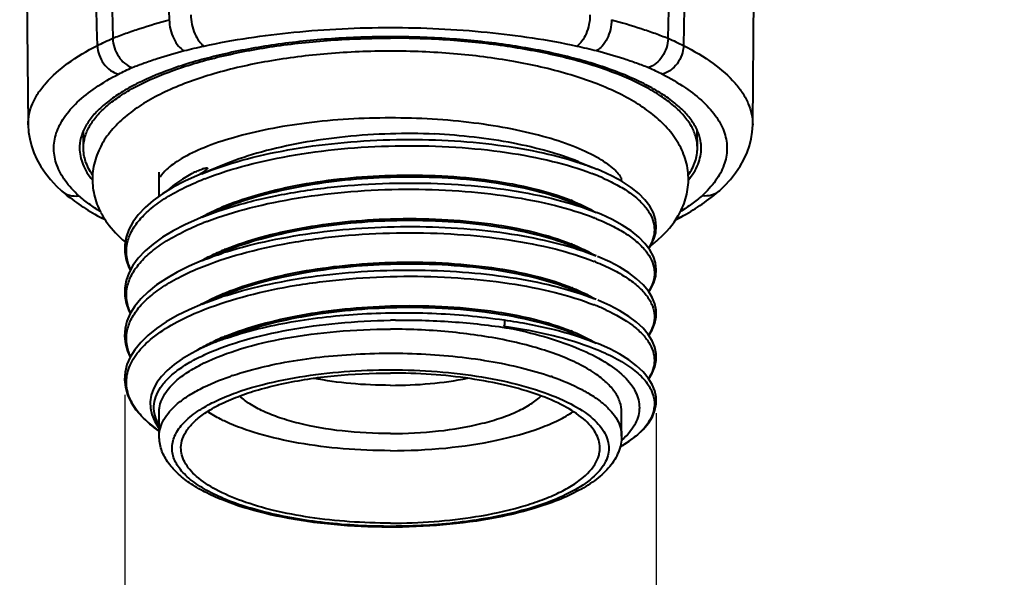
# Model space of a CAD drawing. Extents: x 0 to 521, y 0 to 382.
# Drawn here: x 123.07 to 161.58, y 79.75 to 101.44 of the extents above; entities that cross this region are included whole.
import ezdxf

# ---------------------------------------------------------------- set-up
doc = ezdxf.new("R2010")
doc.units = 0
doc.header["$LTSCALE"] = 10
doc.header["$MEASUREMENT"] = 0
doc.header["$PDMODE"] = 3
doc.header["$PDSIZE"] = -10
doc.layers.get('0').update_dxf_attribs({"linetype": 'CONTINUOUS'})
doc.layers.get('DEFPOINTS').update_dxf_attribs({"linetype": 'CONTINUOUS'})
doc.layers.add('AXES', color=7, linetype='CONTINUOUS')
doc.styles.add('Daelim Dimension', font='')
doc.styles.get('Daelim Dimension').set_extended_font_data('NanumGothic')
doc.dimstyles.new('DEFAULT', dxfattribs={"dimscale": 2, "dimtxt": 2, "dimasz": 2, "dimexe": 0, "dimexo": 2, "dimgap": 1, "dimtad": 1, "dimdec": 1, "dimzin": 9, "dimdsep": 46, "dimtxsty": 'Daelim Dimension', "dimcen": 0.5, "dimclrd": 252, "dimclre": 252, "dimclrt": 3, "dimadec": 1, "dimazin": 0, "dimtfac": 1, "dimtdec": 1, "dimtix": 1, "dimtmove": 0, "dimatfit": 3, "dimfxl": 1, "dimtolj": 1, "dimtzin": 1, "dimlwd": 9, "dimlwe": 9, "dimarcsym": 0})

# ---------------------------------------------------------------- blocks, each defined once
blk = doc.blocks.new('*D7')
at = {"color": 5, "linetype": 'ByBlock', "lineweight": 9, "ltscale": 0.5, "transparency": 16777216}
for p, q in [((127.155, 86.853), (127.155, 57.337)), ((147.842, 86.139), (147.842, 57.337)), ((131.155, 57.337), (143.842, 57.337)), ((147.842, 57.337), (200.684, 57.337))]:
    blk.add_line(p, q, dxfattribs=at)
at = {"color": 5, "ltscale": 0.5, "transparency": 16777216}
for points in [[(131.155, 58.004), (131.155, 56.671), (127.155, 57.337)], [(143.842, 58.004), (143.842, 56.671), (147.842, 57.337)]]:
    blk.add_solid(points, dxfattribs=at)
at = {"layer": 'DEFPOINTS', "color": 0, "ltscale": 0.5, "transparency": 16777216}
for p in [(127.155, 90.853), (147.842, 90.139), (147.842, 57.337)]:
    blk.add_point(p, dxfattribs=at)
at = {"color": 7, "ltscale": 0.5, "transparency": 16777216, "insert": (176.363, 62.921), "char_height": 6, "attachment_point": 5, "style": 'Daelim Dimension'}
blk.add_mtext('\\A1;G1/2x14TH', dxfattribs=at)

msp = doc.modelspace()

# ---------------------------------------------------------------- linework, layer by layer
at = {"color": 7, "linetype": 'Continuous'}
for p, q in [((151.598, 97.357), (152.498, 189.767)), ((123.072, 130.863), (123.398, 97.357)), ((148.306, 100.724), (148.684, 117.83)), ((126.435, 112.232), (126.69, 100.724)), ((125.548, 96.462), (125.555, 97.135)), ((149.448, 96.462), (149.442, 97.135)), ((144.814, 95.922), (145.547, 95.626)), ((128.498, 94.581), (128.498, 95.514)), ((131.109, 95.841), (130.115, 95.439)), ((130.115, 95.439), (129.988, 95.387)), ((124.692, 94.793), (124.694, 94.791)), ((150.303, 94.793), (150.302, 94.791)), ((131.109, 94.147), (130.131, 93.752)), ((144.55, 94.335), (145.524, 93.942)), ((126.195, 93.767), (126.394, 93.667)), ((126.195, 93.767), (126.198, 93.765)), ((148.599, 93.665), (148.801, 93.767)), ((148.801, 93.767), (148.799, 93.766)), ((131.109, 92.453), (130.157, 92.069)), ((145.503, 92.256), (144.55, 92.641)), ((130.15, 92.076), (130.16, 92.081)), ((130.154, 92.075), (130.164, 92.081)), ((145.503, 90.563), (144.55, 90.947)), ((131.109, 90.759), (130.189, 90.388)), ((130.157, 90.375), (130.193, 90.389)), ((131.109, 89.066), (130.59, 88.856)), ((144.55, 89.253), (145.511, 88.866)), ((145.597, 88.83), (145.511, 88.866)), ((128.564, 86.567), (128.567, 86.576)), ((128.565, 86.567), (128.567, 86.576)), ((128.498, 85.245), (128.498, 86.178)), ((146.498, 85.245), (146.498, 86.178))]:
    msp.add_line(p, q, dxfattribs=at)
for points in [[(123.398, 97.36), (123.415, 97.074), (123.457, 96.809), (123.525, 96.54), (123.619, 96.272), (123.741, 96.006), (123.89, 95.741), (124.067, 95.481), (124.271, 95.226), (124.503, 94.975), (124.694, 94.791)], [(150.302, 94.791), (150.498, 94.98), (150.729, 95.23), (150.932, 95.485), (151.109, 95.745), (151.257, 96.009), (151.378, 96.276), (151.472, 96.543), (151.54, 96.811), (151.581, 97.076), (151.598, 97.36)], [(147.554, 92.551), (147.625, 92.649), (147.752, 92.903), (147.826, 93.158), (147.848, 93.416), (147.818, 93.675), (147.735, 93.932), (147.599, 94.186), (147.407, 94.438), (147.161, 94.685), (146.863, 94.922), (146.518, 95.149), (146.125, 95.364), (145.687, 95.567), (145.547, 95.626)], [(129.988, 95.387), (129.493, 95.162), (129.038, 94.925), (128.628, 94.674), (128.263, 94.412), (127.946, 94.139), (127.681, 93.859), (127.47, 93.573), (127.311, 93.282), (127.206, 92.987), (127.155, 92.693), (127.155, 92.399), (127.208, 92.105), (127.315, 91.81), (127.374, 91.703)], [(129.729, 95.437), (129.402, 95.246), (129.096, 95.036), (128.83, 94.816), (128.785, 94.77)], [(124.692, 94.793), (124.723, 94.766), (124.823, 94.679), (124.922, 94.599), (125.016, 94.526), (125.107, 94.458), (125.197, 94.392), (125.285, 94.329), (125.373, 94.269), (125.46, 94.21), (125.547, 94.152), (125.633, 94.096), (125.721, 94.04), (125.81, 93.986), (125.9, 93.931), (125.994, 93.877), (126.093, 93.821), (126.198, 93.765)], [(148.799, 93.766), (148.911, 93.826), (149.01, 93.881), (149.103, 93.936), (149.193, 93.99), (149.282, 94.045), (149.37, 94.1), (149.456, 94.157), (149.543, 94.214), (149.63, 94.273), (149.717, 94.334), (149.806, 94.397), (149.895, 94.462), (149.986, 94.531), (150.081, 94.604), (150.179, 94.684), (150.28, 94.771), (150.303, 94.793)], [(130.131, 93.752), (129.987, 93.692), (129.492, 93.468), (129.038, 93.231), (128.629, 92.981), (128.264, 92.719), (127.947, 92.447), (127.682, 92.166), (127.471, 91.88), (127.312, 91.589), (127.206, 91.294), (127.155, 91), (127.155, 90.706), (127.208, 90.412), (127.314, 90.118), (127.371, 90.015)], [(147.555, 90.859), (147.625, 90.956), (147.752, 91.209), (147.826, 91.465), (147.848, 91.723), (147.817, 91.982), (147.734, 92.238), (147.598, 92.492), (147.407, 92.744), (147.161, 92.991), (146.863, 93.228), (146.518, 93.455), (146.125, 93.67), (145.687, 93.874), (145.524, 93.942)], [(130.168, 92.073), (129.667, 91.857), (129.2, 91.626), (128.776, 91.382), (128.396, 91.126), (128.063, 90.859), (127.781, 90.584), (127.549, 90.302), (127.37, 90.014), (127.243, 89.721), (127.17, 89.428), (127.149, 89.134), (127.18, 88.839), (127.264, 88.545), (127.37, 88.32)], [(147.557, 89.162), (147.692, 89.383), (147.792, 89.633), (147.842, 89.885), (147.842, 90.139), (147.79, 90.392), (147.689, 90.642), (147.537, 90.888), (147.333, 91.131), (147.078, 91.369), (146.774, 91.597), (146.426, 91.815), (146.032, 92.022), (145.563, 92.232)], [(147.557, 87.468), (147.692, 87.69), (147.793, 87.941), (147.842, 88.193), (147.841, 88.447), (147.79, 88.7), (147.688, 88.95), (147.536, 89.196), (147.332, 89.438), (147.077, 89.676), (146.773, 89.904), (146.425, 90.121), (146.032, 90.329), (145.567, 90.537)], [(130.193, 90.389), (129.665, 90.162), (129.198, 89.931), (128.773, 89.686), (128.393, 89.43), (128.06, 89.163), (127.778, 88.887), (127.547, 88.605), (127.368, 88.317), (127.242, 88.025), (127.169, 87.731), (127.149, 87.438), (127.18, 87.143), (127.265, 86.849), (127.402, 86.557), (127.592, 86.271), (127.834, 85.99), (128.128, 85.716), (128.47, 85.452), (128.498, 85.434)], [(130.59, 88.856), (130.151, 88.664), (129.752, 88.461), (129.395, 88.249), (129.081, 88.029), (128.81, 87.801), (128.585, 87.566), (128.405, 87.325), (128.271, 87.079), (128.185, 86.83), (128.146, 86.58), (128.154, 86.33), (128.208, 86.082), (128.31, 85.837), (128.457, 85.596), (128.498, 85.546)], [(146.439, 84.824), (146.785, 85.042), (147.086, 85.269), (147.339, 85.505), (147.542, 85.749), (147.693, 85.998), (147.793, 86.248), (147.842, 86.5), (147.841, 86.754), (147.79, 87.007), (147.688, 87.256), (147.536, 87.503), (147.332, 87.745), (147.076, 87.982), (146.773, 88.21), (146.425, 88.428), (146.032, 88.635), (145.597, 88.83)]]:
    msp.add_lwpolyline(points, dxfattribs=at)
for centre, radius, start, end in [((138.248, 72.189), 24.829, 87.7687, 91.7315), ((141.046, 84.335), 12.158, 71.8005, 71.9752), ((131.386, 92.38), 3.477, 115.0071, 118.4655), ((130.663, 94.222), 1.497, 106.6162, 108.7702), ((134.65, 84.074), 12.011, 111.376, 111.7422), ((141.845, 86.33), 9.782, 68.2789, 69.0895), ((142.138, 87.064), 8.991, 66.0707, 68.2883), ((141.534, 86.942), 8.056, 67.7819, 68.2475), ((134.857, 84.935), 10.016, 112.1542, 113.0706), ((133.394, 87.963), 6.651, 119.4194, 119.8064), ((133.45, 87.864), 6.765, 119.1894, 119.4199), ((134.716, 82.214), 12.19, 110.9544, 111.6756), ((141.881, 84.728), 9.683, 68.4008, 68.5333), ((141.955, 84.914), 9.483, 67.9042, 68.402), ((134.848, 83.264), 9.992, 112.1549, 113.1518), ((141.537, 85.254), 8.049, 67.7824, 68.2213), ((133.402, 86.255), 6.668, 119.1886, 119.9407), ((135.625, 78.208), 14.902, 107.5963, 108.3472), ((141.905, 83.094), 9.618, 68.1979, 68.5266), ((141.579, 83.665), 7.936, 67.6201, 67.8107), ((135.618, 76.535), 14.881, 107.6003, 108.3429), ((141.941, 81.736), 9.518, 68.0262, 68.3822), ((133.394, 84.575), 6.652, 119.1887, 120.0205), ((133.498, 84.389), 6.865, 118.8764, 119.1914), ((141.885, 81.353), 9.67, 68.3708, 68.5224), ((141.925, 81.452), 9.563, 68.1811, 68.3709), ((142.218, 82.175), 8.782, 65.2467, 68.2042), ((137.997, 61.984), 27.775, 90.6283, 91.0269), ((134.482, 80.724), 9.069, 113.1685, 115.0049), ((134.66, 78.833), 10.818, 109.1523, 111.6101), ((134.844, 79.887), 9.981, 112.155, 113.1882), ((141.531, 81.853), 8.064, 67.7818, 68.2754), ((134.261, 81.2), 8.544, 115.0127, 115.4189), ((133.264, 81.897), 6.887, 116.1697, 117.2627), ((134.925, 76.931), 11.252, 108.5307, 109.0287), ((140.166, 77.206), 10.961, 70.6351, 70.9686), ((144.439, 85.364), 3.076, 45.1907, 46.1347), ((132.699, 82.174), 4.858, 121.6028, 121.953), ((132.752, 82.088), 4.958, 121.206, 121.6026), ((144.385, 87.446), 3.176, 311.4485, 313.8373), ((144.734, 88.03), 3.622, 308.2164, 308.5269), ((143.859, 89.286), 5.153, 300.0636, 302.949), ((144.117, 88.886), 4.677, 302.9637, 304.0135), ((137.955, 100.802), 19.044, 278.509, 278.7175)]:
    msp.add_arc(centre, radius, start, end, dxfattribs=at)
for points, knots in [([(128.894, 101.444), (128.731, 109.201), (128.393, 124.716), (127.887, 147.988), (127.38, 171.261), (127.037, 186.776), (126.867, 194.534)], [0, 0, 0, 0, 0.249984, 0.499977, 0.749983, 1, 1, 1, 1]), ([(126.091, 100.442), (125.793, 115.971), (125.344, 139.264), (124.741, 170.323), (124.438, 185.854), (124.286, 193.619)], [0, 0, 0, 0, 0.499972, 0.749981, 1, 1, 1, 1]), ([(150.71, 193.619), (150.405, 178.089), (149.802, 147.03), (149.203, 115.971), (148.906, 100.442)], [0, 0, 0, 0, 0.500013, 1, 1, 1, 1]), ([(126.69, 100.724), (126.857, 100.794), (127.205, 100.925), (127.938, 101.173), (128.506, 101.342), (128.894, 101.444)], [0, 0, 0, 0, 0.234209, 0.480691, 1, 1, 1, 1]), ([(128.889, 101.443), (128.891, 101.317), (128.925, 101.065), (129.048, 100.716), (129.227, 100.428), (129.388, 100.285), (129.473, 100.243)], [0, 0, 0, 0, 0.272224, 0.54659, 0.79558, 1, 1, 1, 1]), ([(129.729, 101.642), (129.731, 101.516), (129.761, 101.263), (129.868, 100.911), (130.024, 100.62), (130.167, 100.468), (130.244, 100.423)], [0, 0, 0, 0, 0.277152, 0.555198, 0.803411, 1, 1, 1, 1]), ([(145.266, 101.642), (145.265, 101.516), (145.235, 101.264), (145.128, 100.912), (144.972, 100.62), (144.829, 100.469), (144.752, 100.423)], [0, 0, 0, 0, 0.277245, 0.555377, 0.803586, 1, 1, 1, 1]), ([(146.107, 101.443), (146.105, 101.317), (146.071, 101.065), (145.948, 100.716), (145.769, 100.428), (145.608, 100.285), (145.523, 100.243)], [0, 0, 0, 0, 0.272224, 0.546588, 0.795577, 1, 1, 1, 1]), ([(146.102, 101.444), (146.49, 101.343), (147.058, 101.173), (147.791, 100.925), (148.139, 100.794), (148.306, 100.724)], [0, 0, 0, 0, 0.519301, 0.765783, 1, 1, 1, 1]), ([(130.244, 100.423), (131.395, 100.671), (133.808, 101.028), (137.498, 101.202), (141.189, 101.028), (143.602, 100.671), (144.752, 100.423)], [0, 0, 0, 0, 0.241882, 0.499996, 0.758118, 1, 1, 1, 1]), ([(125.548, 96.462), (125.55, 96.603), (125.594, 96.895), (125.778, 97.319), (126.075, 97.729), (126.48, 98.123), (126.988, 98.5), (127.838, 98.999), (129.137, 99.544), (130.936, 100.059), (132.982, 100.441), (135.196, 100.677), (136.723, 100.73), (137.498, 100.73)], [0, 0, 0, 0, 0.031498, 0.064998, 0.102056, 0.14371, 0.190554, 0.242826, 0.363386, 0.503565, 0.659678, 0.826965, 1, 1, 1, 1]), ([(126.091, 100.442), (126.187, 100.491), (126.386, 100.587), (126.586, 100.68), (126.69, 100.724)], [0, 0, 0, 0, 0.490637, 1, 1, 1, 1]), ([(126.69, 100.724), (126.693, 100.599), (126.74, 100.347), (126.946, 99.914), (127.235, 99.653), (127.452, 99.587)], [0, 0, 0, 0, 0.260204, 0.526347, 1, 1, 1, 1]), ([(149.448, 96.462), (149.447, 96.603), (149.403, 96.895), (149.218, 97.319), (148.921, 97.729), (148.517, 98.123), (148.009, 98.5), (147.158, 98.999), (145.859, 99.544), (144.06, 100.059), (142.015, 100.441), (139.8, 100.677), (138.274, 100.73), (137.498, 100.73)], [0, 0, 0, 0, 0.031498, 0.064998, 0.102056, 0.14371, 0.190554, 0.242826, 0.363386, 0.503565, 0.659678, 0.826965, 1, 1, 1, 1]), ([(148.306, 100.724), (148.303, 100.599), (148.256, 100.347), (148.05, 99.915), (147.761, 99.653), (147.543, 99.587)], [0, 0, 0, 0, 0.260198, 0.526326, 1, 1, 1, 1]), ([(148.306, 100.724), (148.41, 100.68), (148.61, 100.588), (148.809, 100.491), (148.905, 100.442)], [0, 0, 0, 0, 0.509373, 1, 1, 1, 1]), ([(123.398, 97.36), (123.397, 97.498), (123.425, 97.779), (123.559, 98.194), (123.78, 98.601), (124.206, 99.156), (124.97, 99.812), (125.688, 100.236), (126.091, 100.442)], [0, 0, 0, 0, 0.096345, 0.196182, 0.302765, 0.418522, 0.683903, 1, 1, 1, 1]), ([(126.09, 100.441), (126.093, 100.317), (126.142, 100.065), (126.321, 99.728), (126.582, 99.464), (126.802, 99.356), (126.912, 99.329)], [0, 0, 0, 0, 0.253648, 0.514518, 0.767253, 1, 1, 1, 1]), ([(127.452, 99.587), (127.605, 99.651), (127.925, 99.771), (128.596, 99.997), (129.117, 100.151), (129.473, 100.243)], [0, 0, 0, 0, 0.234616, 0.481225, 1, 1, 1, 1]), ([(129.473, 100.243), (129.6, 100.276), (129.857, 100.336), (130.114, 100.395), (130.244, 100.423)], [0, 0, 0, 0, 0.495406, 1, 1, 1, 1]), ([(144.752, 100.423), (144.882, 100.395), (145.14, 100.336), (145.397, 100.276), (145.523, 100.243)], [0, 0, 0, 0, 0.504349, 1, 1, 1, 1]), ([(145.523, 100.243), (145.879, 100.151), (146.4, 99.997), (147.071, 99.772), (147.39, 99.652), (147.543, 99.587)], [0, 0, 0, 0, 0.518768, 0.765377, 1, 1, 1, 1]), ([(148.906, 100.441), (148.903, 100.317), (148.854, 100.065), (148.675, 99.728), (148.414, 99.464), (148.195, 99.356), (148.084, 99.329)], [0, 0, 0, 0, 0.253648, 0.514518, 0.767253, 1, 1, 1, 1]), ([(148.905, 100.442), (149.308, 100.236), (150.027, 99.812), (150.79, 99.156), (151.216, 98.601), (151.437, 98.194), (151.571, 97.779), (151.599, 97.498), (151.598, 97.36)], [0, 0, 0, 0, 0.316089, 0.581473, 0.697232, 0.803814, 0.903654, 1, 1, 1, 1]), ([(126.912, 99.329), (126.999, 99.374), (127.178, 99.462), (127.359, 99.547), (127.452, 99.587)], [0, 0, 0, 0, 0.491054, 1, 1, 1, 1]), ([(147.543, 99.587), (147.637, 99.547), (147.818, 99.462), (147.997, 99.374), (148.084, 99.329)], [0, 0, 0, 0, 0.508955, 1, 1, 1, 1]), ([(125.37, 94.595), (125.175, 94.774), (124.835, 95.139), (124.491, 95.762), (124.361, 96.41), (124.464, 97.061), (124.793, 97.686), (125.322, 98.281), (126.043, 98.841), (126.605, 99.169), (126.912, 99.329)], [0, 0, 0, 0, 0.128994, 0.241141, 0.343487, 0.445268, 0.556253, 0.683406, 0.830867, 1, 1, 1, 1]), ([(148.084, 99.329), (148.392, 99.169), (148.954, 98.841), (149.674, 98.281), (150.203, 97.686), (150.532, 97.061), (150.635, 96.41), (150.505, 95.762), (150.161, 95.139), (149.821, 94.774), (149.626, 94.595)], [0, 0, 0, 0, 0.169126, 0.316589, 0.443742, 0.554726, 0.656507, 0.758854, 0.871, 1, 1, 1, 1]), ([(130.157, 95.456), (130.666, 95.662), (131.771, 96.022), (133.544, 96.413), (135.47, 96.675), (137.474, 96.8), (139.479, 96.784), (141.406, 96.63), (143.182, 96.347), (144.294, 96.063), (144.808, 95.896)], [0, 0, 0, 0, 0.110567, 0.233675, 0.36555, 0.501848, 0.637942, 0.769184, 0.891167, 1, 1, 1, 1]), ([(137.498, 97.007), (136.909, 96.99), (135.75, 96.914), (134.07, 96.682), (132.521, 96.337), (131.555, 96.021), (131.109, 95.841)], [0, 0, 0, 0, 0.271033, 0.533603, 0.779043, 1, 1, 1, 1]), ([(144.814, 95.922), (144.43, 96.077), (143.595, 96.354), (141.735, 96.785), (140.244, 96.949), (139.215, 97)], [0, 0, 0, 0, 0.217247, 0.460241, 1, 1, 1, 1]), ([(125.904, 95.411), (125.792, 95.571), (125.612, 95.906), (125.547, 96.283), (125.548, 96.462)], [0, 0, 0, 0, 0.522311, 1, 1, 1, 1]), ([(130.272, 95.259), (130.809, 95.469), (131.974, 95.835), (133.839, 96.223), (135.856, 96.47), (137.941, 96.568), (140.007, 96.515), (141.968, 96.316), (143.743, 95.982), (144.839, 95.657), (145.336, 95.467)], [0, 0, 0, 0, 0.112883, 0.238464, 0.372544, 0.510328, 0.646765, 0.776845, 0.895913, 1, 1, 1, 1]), ([(149.093, 95.411), (149.205, 95.572), (149.385, 95.906), (149.45, 96.283), (149.448, 96.462)], [0, 0, 0, 0, 0.522297, 1, 1, 1, 1]), ([(129.916, 95.531), (129.938, 95.541), (130.024, 95.58), (130.113, 95.616), (130.181, 95.639)], [0, 0, 0, 0, 0.246948, 1, 1, 1, 1]), ([(130.313, 95.596), (130.265, 95.559), (130.166, 95.493), (130.066, 95.429), (130.017, 95.397)], [0, 0, 0, 0, 0.513552, 1, 1, 1, 1]), ([(130.235, 95.656), (130.25, 95.661), (130.28, 95.669), (130.318, 95.677), (130.345, 95.68), (130.36, 95.68), (130.371, 95.679), (130.385, 95.672), (130.377, 95.653), (130.366, 95.642), (130.358, 95.634), (130.354, 95.63)], [0, 0, 0, 0, 0.234839, 0.467237, 0.581238, 0.637169, 0.692068, 0.74896, 0.838021, 0.921707, 1, 1, 1, 1]), ([(144.843, 95.884), (144.9, 95.865), (145.122, 95.791), (145.342, 95.709), (145.503, 95.644)], [0, 0, 0, 0, 0.257965, 1, 1, 1, 1]), ([(127.384, 91.733), (127.315, 91.881), (127.216, 92.193), (127.219, 92.686), (127.381, 93.172), (127.689, 93.638), (128.135, 94.082), (128.711, 94.501), (129.409, 94.893), (129.925, 95.121), (130.2, 95.231)], [0, 0, 0, 0, 0.097791, 0.191914, 0.290039, 0.39878, 0.522585, 0.663745, 0.823012, 1, 1, 1, 1]), ([(131.08, 94.212), (131.527, 94.394), (132.496, 94.713), (134.052, 95.062), (135.74, 95.297), (136.906, 95.372), (137.498, 95.39)], [0, 0, 0, 0, 0.220612, 0.465991, 0.728706, 1, 1, 1, 1]), ([(137.498, 95.313), (136.909, 95.296), (135.75, 95.221), (134.07, 94.988), (132.521, 94.643), (131.555, 94.327), (131.109, 94.147)], [0, 0, 0, 0, 0.271032, 0.533603, 0.779043, 1, 1, 1, 1]), ([(137.498, 95.39), (138.164, 95.41), (139.466, 95.398), (141.339, 95.228), (143.024, 94.92), (144.057, 94.608), (144.52, 94.424)], [0, 0, 0, 0, 0.280126, 0.54743, 0.790578, 1, 1, 1, 1]), ([(144.55, 94.335), (144.088, 94.522), (143.052, 94.837), (141.36, 95.149), (139.477, 95.321), (138.168, 95.333), (137.498, 95.313)], [0, 0, 0, 0, 0.20892, 0.451973, 0.71949, 1, 1, 1, 1]), ([(145.785, 95.282), (145.987, 95.192), (146.362, 95.008), (146.86, 94.693), (147.258, 94.362), (147.549, 94.014), (147.731, 93.651), (147.793, 93.276), (147.731, 92.902), (147.617, 92.673), (147.546, 92.563)], [0, 0, 0, 0, 0.178094, 0.335824, 0.473722, 0.593615, 0.699281, 0.796864, 0.89442, 1, 1, 1, 1]), ([(124.694, 94.791), (124.781, 94.712), (125, 94.591), (125.248, 94.578), (125.37, 94.595)], [0, 0, 0, 0, 0.489054, 1, 1, 1, 1]), ([(130.157, 93.763), (130.7, 93.982), (131.886, 94.362), (133.789, 94.765), (135.853, 95.02), (137.989, 95.118), (140.103, 95.059), (142.103, 94.847), (143.902, 94.494), (145.007, 94.151), (145.503, 93.95)], [0, 0, 0, 0, 0.112522, 0.238317, 0.372991, 0.511486, 0.648475, 0.778685, 0.897234, 1, 1, 1, 1]), ([(130.356, 93.598), (130.899, 93.806), (132.075, 94.167), (133.953, 94.547), (135.979, 94.786), (138.067, 94.875), (140.131, 94.813), (142.086, 94.605), (143.849, 94.263), (144.935, 93.932), (145.425, 93.739)], [0, 0, 0, 0, 0.113797, 0.240093, 0.374636, 0.512591, 0.648892, 0.778537, 0.896885, 1, 1, 1, 1]), ([(150.302, 94.791), (150.215, 94.712), (149.996, 94.591), (149.748, 94.578), (149.626, 94.595)], [0, 0, 0, 0, 0.489054, 1, 1, 1, 1]), ([(126.21, 93.981), (126.058, 94.077), (125.838, 94.226), (125.56, 94.434), (125.43, 94.54), (125.37, 94.595)], [0, 0, 0, 0, 0.518126, 0.764947, 1, 1, 1, 1]), ([(144.58, 94.399), (144.657, 94.368), (144.942, 94.246), (145.219, 94.106), (145.414, 93.989)], [0, 0, 0, 0, 0.267218, 1, 1, 1, 1]), ([(149.626, 94.595), (149.566, 94.54), (149.436, 94.433), (149.157, 94.225), (148.936, 94.075), (148.783, 93.979)], [0, 0, 0, 0, 0.235017, 0.48183, 1, 1, 1, 1]), ([(130.15, 93.77), (130.211, 93.804), (130.466, 93.941), (130.729, 94.064), (130.932, 94.15)], [0, 0, 0, 0, 0.239026, 1, 1, 1, 1]), ([(131.08, 92.518), (131.526, 92.7), (132.496, 93.019), (134.052, 93.368), (135.74, 93.603), (136.906, 93.679), (137.498, 93.696)], [0, 0, 0, 0, 0.220609, 0.465988, 0.728705, 1, 1, 1, 1]), ([(137.498, 93.62), (136.909, 93.602), (135.75, 93.527), (134.07, 93.294), (132.521, 92.949), (131.555, 92.633), (131.109, 92.453)], [0, 0, 0, 0, 0.271016, 0.533596, 0.779045, 1, 1, 1, 1]), ([(137.498, 93.696), (138.164, 93.716), (139.467, 93.704), (141.341, 93.534), (143.027, 93.225), (144.061, 92.913), (144.523, 92.729)], [0, 0, 0, 0, 0.280168, 0.547501, 0.790636, 1, 1, 1, 1]), ([(144.55, 92.641), (144.088, 92.828), (143.052, 93.143), (141.36, 93.455), (139.477, 93.627), (138.168, 93.64), (137.498, 93.62)], [0, 0, 0, 0, 0.208917, 0.451974, 0.719481, 1, 1, 1, 1]), ([(145.522, 93.7), (145.746, 93.609), (146.162, 93.421), (146.718, 93.099), (147.165, 92.756), (147.498, 92.395), (147.711, 92.016), (147.795, 91.623), (147.74, 91.228), (147.622, 90.987), (147.548, 90.872)], [0, 0, 0, 0, 0.180888, 0.341084, 0.480765, 0.601467, 0.706655, 0.802467, 0.897342, 1, 1, 1, 1]), ([(127.382, 90.043), (127.313, 90.191), (127.215, 90.503), (127.22, 90.998), (127.383, 91.483), (127.694, 91.949), (128.141, 92.394), (128.719, 92.813), (129.42, 93.205), (129.937, 93.433), (130.213, 93.543)], [0, 0, 0, 0, 0.097659, 0.191709, 0.289825, 0.398616, 0.522483, 0.663705, 0.823007, 1, 1, 1, 1]), ([(131.12, 92.413), (131.673, 92.589), (132.848, 92.89), (134.694, 93.199), (136.645, 93.377), (138.628, 93.42), (140.569, 93.326), (142.394, 93.103), (144.037, 92.762), (145.046, 92.441), (145.503, 92.256)], [0, 0, 0, 0, 0.11924, 0.248645, 0.384171, 0.521408, 0.655821, 0.782987, 0.89885, 1, 1, 1, 1]), ([(130.247, 91.862), (130.788, 92.075), (131.964, 92.445), (133.847, 92.837), (135.885, 93.085), (137.991, 93.181), (140.076, 93.124), (142.052, 92.917), (143.834, 92.574), (144.931, 92.239), (145.426, 92.044)], [0, 0, 0, 0, 0.112937, 0.238754, 0.373159, 0.511256, 0.647886, 0.777934, 0.89665, 1, 1, 1, 1]), ([(130.16, 92.081), (130.219, 92.114), (130.467, 92.248), (130.723, 92.367), (130.92, 92.451)], [0, 0, 0, 0, 0.239334, 1, 1, 1, 1]), ([(144.58, 92.706), (144.657, 92.674), (144.942, 92.553), (145.219, 92.412), (145.414, 92.295)], [0, 0, 0, 0, 0.267221, 1, 1, 1, 1]), ([(130.168, 92.073), (130.229, 92.098), (130.482, 92.197), (130.739, 92.288), (130.934, 92.353)], [0, 0, 0, 0, 0.243353, 1, 1, 1, 1]), ([(127.384, 88.345), (127.314, 88.495), (127.215, 88.808), (127.22, 89.306), (127.385, 89.794), (127.699, 90.263), (128.152, 90.709), (128.737, 91.131), (129.445, 91.524), (129.968, 91.752), (130.247, 91.862)], [0, 0, 0, 0, 0.09745, 0.191269, 0.289205, 0.397913, 0.521809, 0.663179, 0.822716, 1, 1, 1, 1]), ([(131.08, 90.824), (131.526, 91.006), (132.496, 91.326), (134.051, 91.674), (135.74, 91.909), (136.906, 91.985), (137.498, 92.003)], [0, 0, 0, 0, 0.220603, 0.46598, 0.728707, 1, 1, 1, 1]), ([(137.498, 91.926), (136.909, 91.908), (135.75, 91.833), (134.07, 91.6), (132.521, 91.255), (131.555, 90.939), (131.109, 90.759)], [0, 0, 0, 0, 0.271019, 0.533603, 0.779049, 1, 1, 1, 1]), ([(131.119, 90.719), (131.669, 90.894), (132.837, 91.194), (134.673, 91.503), (136.613, 91.682), (138.587, 91.726), (140.519, 91.636), (142.339, 91.418), (143.98, 91.082), (144.99, 90.766), (145.448, 90.585)], [0, 0, 0, 0, 0.119081, 0.248282, 0.383607, 0.520688, 0.655034, 0.782271, 0.898386, 1, 1, 1, 1]), ([(137.498, 92.003), (138.171, 92.023), (139.487, 92.01), (141.379, 91.836), (143.075, 91.521), (144.114, 91.202), (144.576, 91.013)], [0, 0, 0, 0, 0.280853, 0.548546, 0.791518, 1, 1, 1, 1]), ([(144.55, 90.947), (144.088, 91.134), (143.052, 91.449), (141.36, 91.762), (139.477, 91.933), (138.168, 91.946), (137.498, 91.926)], [0, 0, 0, 0, 0.208918, 0.451972, 0.719489, 1, 1, 1, 1]), ([(145.477, 92.024), (145.705, 91.933), (146.128, 91.745), (146.695, 91.421), (147.151, 91.076), (147.491, 90.712), (147.709, 90.331), (147.795, 89.934), (147.741, 89.536), (147.622, 89.293), (147.548, 89.177)], [0, 0, 0, 0, 0.181467, 0.342123, 0.482112, 0.602904, 0.707971, 0.803447, 0.897849, 1, 1, 1, 1]), ([(130.276, 90.179), (130.817, 90.391), (131.993, 90.759), (133.876, 91.148), (135.911, 91.393), (138.013, 91.488), (140.092, 91.429), (142.062, 91.222), (143.839, 90.878), (144.932, 90.545), (145.426, 90.351)], [0, 0, 0, 0, 0.113195, 0.239174, 0.373648, 0.511731, 0.648274, 0.778189, 0.896761, 1, 1, 1, 1]), ([(144.601, 91.003), (144.676, 90.973), (144.954, 90.853), (145.226, 90.715), (145.417, 90.6)], [0, 0, 0, 0, 0.266959, 1, 1, 1, 1]), ([(130.183, 90.4), (130.252, 90.438), (130.544, 90.593), (130.846, 90.729), (131.08, 90.824)], [0, 0, 0, 0, 0.237863, 1, 1, 1, 1]), ([(130.193, 90.389), (130.252, 90.413), (130.498, 90.509), (130.746, 90.597), (130.935, 90.66)], [0, 0, 0, 0, 0.243591, 1, 1, 1, 1]), ([(128.494, 85.438), (128.25, 85.611), (127.823, 85.964), (127.427, 86.508), (127.263, 86.952), (127.214, 87.277), (127.233, 87.603), (127.356, 88.048), (127.704, 88.6), (128.354, 89.19), (129.23, 89.733), (129.906, 90.035), (130.276, 90.179)], [0, 0, 0, 0, 0.132703, 0.24381, 0.293608, 0.341306, 0.388619, 0.437318, 0.544568, 0.67226, 0.824016, 1, 1, 1, 1]), ([(131.08, 89.13), (131.526, 89.312), (132.496, 89.632), (134.052, 89.98), (135.74, 90.215), (136.906, 90.291), (137.498, 90.309)], [0, 0, 0, 0, 0.220604, 0.465983, 0.728708, 1, 1, 1, 1]), ([(137.498, 90.232), (136.909, 90.214), (135.75, 90.139), (134.07, 89.906), (132.521, 89.562), (131.555, 89.245), (131.109, 89.066)], [0, 0, 0, 0, 0.271046, 0.533601, 0.779051, 1, 1, 1, 1]), ([(137.498, 90.309), (138.163, 90.329), (139.464, 90.317), (141.337, 90.147), (143.021, 89.839), (144.054, 89.528), (144.516, 89.344)], [0, 0, 0, 0, 0.28008, 0.547358, 0.790519, 1, 1, 1, 1]), ([(144.55, 89.253), (144.088, 89.44), (143.052, 89.756), (141.36, 90.068), (139.477, 90.24), (138.168, 90.252), (137.498, 90.232)], [0, 0, 0, 0, 0.208918, 0.451972, 0.719488, 1, 1, 1, 1]), ([(145.895, 90.15), (146.257, 89.983), (146.756, 89.709), (147.292, 89.245), (147.567, 88.904), (147.736, 88.549), (147.792, 88.184), (147.73, 87.819), (147.619, 87.596), (147.551, 87.488)], [0, 0, 0, 0, 0.332826, 0.470065, 0.589834, 0.695961, 0.794497, 0.893257, 1, 1, 1, 1]), ([(128.497, 85.668), (128.429, 85.782), (128.321, 86.02), (128.274, 86.405), (128.352, 86.788), (128.548, 87.159), (128.854, 87.515), (129.264, 87.853), (129.772, 88.173), (130.614, 88.59), (131.875, 89.028), (133.588, 89.416), (135.493, 89.669), (136.82, 89.742), (137.499, 89.754)], [0, 0, 0, 0, 0.035836, 0.069285, 0.103075, 0.1398, 0.181352, 0.22883, 0.282722, 0.343081, 0.481999, 0.641744, 0.816602, 1, 1, 1, 1]), ([(131.111, 89.052), (131.478, 89.18), (132.258, 89.41), (133.956, 89.775), (136.259, 90.041), (139.091, 90.073), (140.994, 89.902), (141.923, 89.763)], [0, 0, 0, 0, 0.106701, 0.223138, 0.476599, 0.74195, 1, 1, 1, 1]), ([(137.692, 89.757), (138.474, 89.765), (140.007, 89.718), (141.531, 89.541), (142.27, 89.417)], [0, 0, 0, 0, 0.510518, 1, 1, 1, 1]), ([(141.923, 89.763), (142.578, 89.67), (143.791, 89.444), (144.974, 89.082), (145.503, 88.869)], [0, 0, 0, 0, 0.537012, 1, 1, 1, 1]), ([(141.926, 89.52), (141.947, 89.565), (141.959, 89.639), (141.952, 89.721), (141.935, 89.757), (141.923, 89.763)], [0, 0, 0, 0, 0.586757, 0.839938, 1, 1, 1, 1]), ([(130.226, 88.079), (130.687, 88.305), (131.738, 88.694), (133.477, 89.096), (135.432, 89.347), (136.799, 89.404), (137.498, 89.404)], [0, 0, 0, 0, 0.206788, 0.449488, 0.718003, 1, 1, 1, 1]), ([(145.465, 87.679), (145.261, 87.818), (144.8, 88.081), (144.023, 88.414), (143.128, 88.707), (141.755, 89.048), (139.867, 89.329), (138.304, 89.404), (137.498, 89.404)], [0, 0, 0, 0, 0.089872, 0.192474, 0.306989, 0.43209, 0.706713, 1, 1, 1, 1]), ([(141.926, 89.52), (141.925, 89.513), (141.94, 89.503), (141.964, 89.493), (142.001, 89.481), (142.045, 89.469), (142.104, 89.454), (142.179, 89.437), (142.24, 89.423), (142.27, 89.417)], [0, 0, 0, 0, 0.052011, 0.111977, 0.236128, 0.362308, 0.489344, 0.744477, 1, 1, 1, 1]), ([(141.926, 89.52), (142.565, 89.429), (143.751, 89.209), (144.909, 88.86), (145.43, 88.655)], [0, 0, 0, 0, 0.5357, 1, 1, 1, 1]), ([(142.27, 89.417), (142.737, 89.318), (143.614, 89.098), (144.814, 88.676), (145.801, 88.19), (146.351, 87.793), (146.571, 87.581)], [0, 0, 0, 0, 0.303011, 0.573437, 0.806399, 1, 1, 1, 1]), ([(144.58, 89.318), (144.657, 89.287), (144.942, 89.165), (145.219, 89.025), (145.414, 88.908)], [0, 0, 0, 0, 0.267216, 1, 1, 1, 1]), ([(129.892, 88.536), (129.946, 88.57), (130.174, 88.707), (130.411, 88.83), (130.594, 88.917)], [0, 0, 0, 0, 0.238748, 1, 1, 1, 1]), ([(145.43, 88.655), (145.705, 88.547), (146.209, 88.322), (146.865, 87.925), (147.358, 87.496), (147.678, 87.038), (147.807, 86.548), (147.719, 86.054), (147.433, 85.589), (147.152, 85.326), (146.99, 85.197)], [0, 0, 0, 0, 0.180556, 0.335868, 0.466594, 0.576181, 0.672346, 0.767244, 0.873569, 1, 1, 1, 1]), ([(132.887, 88.015), (133.782, 88.206), (135.66, 88.457), (138.494, 88.505), (140.837, 88.278), (142.571, 87.926), (143.367, 87.697), (143.74, 87.568)], [0, 0, 0, 0, 0.250322, 0.516385, 0.773893, 0.892166, 1, 1, 1, 1]), ([(128.567, 86.576), (128.667, 86.866), (128.991, 87.277), (129.558, 87.713), (129.914, 87.919), (130.109, 88.02)], [0, 0, 0, 0, 0.428057, 0.694537, 1, 1, 1, 1]), ([(131.349, 87.6), (131.469, 87.64), (131.975, 87.8), (132.491, 87.93), (132.887, 88.015)], [0, 0, 0, 0, 0.237693, 1, 1, 1, 1]), ([(133.143, 87.394), (133.692, 87.511), (134.839, 87.695), (136.604, 87.83), (138.41, 87.83), (140.174, 87.693), (141.817, 87.428), (143.266, 87.046), (144.455, 86.567), (145.12, 86.149), (145.379, 85.919)], [0, 0, 0, 0, 0.133486, 0.275519, 0.420441, 0.562417, 0.6958, 0.815539, 0.91766, 1, 1, 1, 1]), ([(128.498, 85.245), (128.498, 85.354), (128.531, 85.58), (128.674, 85.907), (128.907, 86.223), (129.224, 86.527), (129.623, 86.817), (130.292, 87.201), (130.857, 87.43), (131.257, 87.568)], [0, 0, 0, 0, 0.085877, 0.177312, 0.278781, 0.393223, 0.5223, 0.666602, 1, 1, 1, 1]), ([(130.272, 86.13), (130.456, 86.257), (130.874, 86.496), (131.577, 86.799), (132.388, 87.066), (133.634, 87.376), (135.348, 87.632), (136.766, 87.699), (137.498, 87.699)], [0, 0, 0, 0, 0.089712, 0.192202, 0.306659, 0.431754, 0.706494, 1, 1, 1, 1]), ([(137.498, 87.219), (136.982, 87.219), (135.978, 87.263), (134.981, 87.4), (134.503, 87.494)], [0, 0, 0, 0, 0.514005, 1, 1, 1, 1]), ([(145.65, 84.797), (145.649, 84.894), (145.617, 85.093), (145.489, 85.38), (145.285, 85.659), (144.893, 86.038), (144.211, 86.467), (143.195, 86.893), (141.968, 87.243), (140.574, 87.503), (139.066, 87.664), (138.026, 87.699), (137.498, 87.699)], [0, 0, 0, 0, 0.031481, 0.065011, 0.102125, 0.143841, 0.242917, 0.363539, 0.503745, 0.659822, 0.827071, 1, 1, 1, 1]), ([(137.498, 87.219), (138.014, 87.219), (139.019, 87.263), (140.015, 87.4), (140.494, 87.494)], [0, 0, 0, 0, 0.514005, 1, 1, 1, 1]), ([(143.8, 87.547), (144.192, 87.41), (144.745, 87.181), (145.399, 86.8), (145.789, 86.513), (146.099, 86.212), (146.326, 85.899), (146.466, 85.576), (146.498, 85.352), (146.498, 85.245)], [0, 0, 0, 0, 0.332763, 0.476843, 0.605791, 0.72026, 0.821913, 0.913693, 1, 1, 1, 1]), ([(146.498, 86.178), (146.498, 86.31), (146.449, 86.587), (146.239, 86.979), (145.904, 87.353), (145.622, 87.571), (145.465, 87.679)], [0, 0, 0, 0, 0.208831, 0.436759, 0.697861, 1, 1, 1, 1]), ([(146.607, 87.546), (146.78, 87.374), (147.005, 87.091), (147.164, 86.662), (147.201, 86.349), (147.16, 86.037), (147.041, 85.729), (146.847, 85.429), (146.679, 85.245), (146.585, 85.155)], [0, 0, 0, 0, 0.268087, 0.385739, 0.497932, 0.610275, 0.72842, 0.857166, 1, 1, 1, 1]), ([(130.183, 86.329), (130.375, 86.445), (130.798, 86.665), (131.776, 87.058), (132.579, 87.273), (133.143, 87.394)], [0, 0, 0, 0, 0.212969, 0.452053, 1, 1, 1, 1]), ([(137.498, 85.339), (136.873, 85.339), (135.671, 85.403), (134.229, 85.644), (133.209, 85.938), (132.573, 86.186), (132.047, 86.466), (131.753, 86.688), (131.633, 86.805)], [0, 0, 0, 0, 0.304959, 0.585698, 0.710347, 0.82166, 0.918316, 1, 1, 1, 1]), ([(137.498, 85.339), (138.124, 85.339), (139.326, 85.403), (140.768, 85.644), (141.787, 85.938), (142.424, 86.186), (142.95, 86.466), (143.244, 86.688), (143.364, 86.805)], [0, 0, 0, 0, 0.304959, 0.585698, 0.710347, 0.82166, 0.918316, 1, 1, 1, 1]), ([(128.498, 86.178), (128.498, 86.211), (128.504, 86.342), (128.532, 86.473), (128.564, 86.567)], [0, 0, 0, 0, 0.246642, 1, 1, 1, 1]), ([(140.773, 81.967), (139.927, 81.84), (138.197, 81.695), (136.039, 81.748), (134.35, 81.935), (133.173, 82.142), (132.099, 82.41), (131.154, 82.733), (130.357, 83.104), (129.726, 83.515), (129.273, 83.961), (129.05, 84.377), (128.992, 84.707), (129.007, 85.035), (129.175, 85.458), (129.575, 85.914), (129.928, 86.17), (130.128, 86.296)], [0, 0, 0, 0, 0.173167, 0.350357, 0.435867, 0.51693, 0.591963, 0.659619, 0.718906, 0.769356, 0.811312, 0.846467, 0.862641, 0.878627, 0.912389, 0.952108, 1, 1, 1, 1]), ([(129.346, 84.797), (129.348, 84.915), (129.396, 85.16), (129.585, 85.508), (129.883, 85.84), (130.133, 86.035), (130.272, 86.13)], [0, 0, 0, 0, 0.209111, 0.437544, 0.698672, 1, 1, 1, 1]), ([(131.076, 85.81), (131.012, 85.84), (130.771, 85.956), (130.538, 86.089), (130.374, 86.197)], [0, 0, 0, 0, 0.2654, 1, 1, 1, 1]), ([(137.498, 84.676), (138.216, 84.676), (139.608, 84.741), (141.569, 85.031), (143.037, 85.429), (144.02, 85.842), (144.437, 86.075), (144.622, 86.197)], [0, 0, 0, 0, 0.292324, 0.566451, 0.806237, 0.909372, 1, 1, 1, 1]), ([(145.379, 85.919), (145.476, 85.833), (145.649, 85.658), (145.85, 85.369), (145.973, 85.071), (146.012, 84.767), (145.966, 84.463), (145.838, 84.165), (145.631, 83.876), (145.233, 83.484), (144.537, 83.038), (143.498, 82.594), (142.24, 82.227), (141.326, 82.052), (140.841, 81.977)], [0, 0, 0, 0, 0.051458, 0.097329, 0.138946, 0.178268, 0.21768, 0.259555, 0.305797, 0.357711, 0.480895, 0.630884, 0.805417, 1, 1, 1, 1]), ([(137.498, 84.676), (136.885, 84.676), (135.686, 84.724), (133.967, 84.939), (132.428, 85.284), (131.491, 85.616), (131.076, 85.81)], [0, 0, 0, 0, 0.280205, 0.547734, 0.790891, 1, 1, 1, 1]), ([(140.847, 81.939), (140.159, 81.836), (138.751, 81.7), (136.634, 81.683), (134.567, 81.848), (132.666, 82.187), (131.246, 82.617), (130.283, 83.051), (129.688, 83.399), (129.195, 83.788), (128.813, 84.223), (128.559, 84.712), (128.498, 85.069), (128.498, 85.245)], [0, 0, 0, 0, 0.152083, 0.308886, 0.462431, 0.605065, 0.730567, 0.785717, 0.835648, 0.880956, 0.922515, 0.961498, 1, 1, 1, 1]), ([(146.498, 85.245), (146.498, 85.034), (146.409, 84.6), (146.045, 84.028), (145.51, 83.533), (144.824, 83.102), (144.001, 82.725), (143.049, 82.401), (141.986, 82.132), (141.236, 81.997), (140.847, 81.939)], [0, 0, 0, 0, 0.090551, 0.184114, 0.286352, 0.400845, 0.529972, 0.673797, 0.831236, 1, 1, 1, 1]), ([(146.975, 85.184), (146.956, 85.169), (146.877, 85.109), (146.796, 85.051), (146.734, 85.009)], [0, 0, 0, 0, 0.243227, 1, 1, 1, 1]), ([(137.498, 81.856), (136.966, 81.856), (135.918, 81.893), (134.398, 82.056), (132.996, 82.32), (131.764, 82.676), (130.748, 83.108), (130.07, 83.543), (129.685, 83.927), (129.488, 84.21), (129.369, 84.501), (129.344, 84.701), (129.346, 84.797)], [0, 0, 0, 0, 0.173659, 0.341513, 0.497965, 0.638229, 0.758556, 0.857031, 0.898398, 0.935193, 0.968518, 1, 1, 1, 1]), ([(140.822, 82.11), (141.408, 82.204), (142.252, 82.38), (143.3, 82.715), (143.967, 82.987), (144.536, 83.289), (145.106, 83.689), (145.444, 84.068), (145.559, 84.342)], [0, 0, 0, 0, 0.330122, 0.477735, 0.611548, 0.730541, 0.834412, 1, 1, 1, 1]), ([(145.559, 84.342), (145.567, 84.36), (145.595, 84.431), (145.616, 84.504), (145.628, 84.56)], [0, 0, 0, 0, 0.255266, 1, 1, 1, 1]), ([(137.498, 81.856), (138.065, 81.856), (139.178, 81.898), (140.284, 82.024), (140.822, 82.11)], [0, 0, 0, 0, 0.509688, 1, 1, 1, 1])]:
    msp.add_open_spline(points, degree=3, knots=knots, dxfattribs=at)
for points in [[(130.354, 95.63), (130.341, 95.618), (130.328, 95.607), (130.313, 95.596)], [(126.198, 93.765), (126.251, 93.738), (126.31, 93.719), (126.369, 93.708)], [(148.799, 93.766), (148.745, 93.738), (148.686, 93.719), (148.627, 93.708)], [(145.628, 84.56), (145.644, 84.638), (145.652, 84.718), (145.65, 84.797)]]:
    msp.add_open_spline(points, degree=3, dxfattribs=at)
at = {"layer": 'AXES', "color": 7, "linetype": 'Continuous'}
for p, q in [((125.398, 96.462), (125.398, 96.448)), ((149.598, 96.448), (149.598, 96.462))]:
    msp.add_line(p, q, dxfattribs=at)
for centre, radius, start, end in [((126.964, 96.447), 1.566, 172.7131, 179.4461), ((148.032, 96.447), 1.566, 0.5539, 7.2869), ((129.003, 95.407), 3.139, 207.8934, 210.2749), ((145.973, 95.418), 3.162, 329.7447, 330.8168)]:
    msp.add_arc(centre, radius, start, end, dxfattribs=at)
for points, knots in [([(149.586, 96.646), (149.568, 96.786), (149.49, 97.075), (149.265, 97.486), (148.934, 97.884), (148.501, 98.267), (147.971, 98.633), (147.099, 99.115), (145.788, 99.641), (143.988, 100.138), (141.958, 100.506), (139.769, 100.733), (137.498, 100.81), (135.228, 100.733), (133.038, 100.506), (131.008, 100.138), (129.209, 99.641), (127.898, 99.115), (127.026, 98.633), (126.495, 98.267), (126.062, 97.884), (125.731, 97.486), (125.506, 97.075), (125.429, 96.786), (125.411, 96.646)], [0, 0, 0, 0, 0.015828, 0.032944, 0.051982, 0.073348, 0.097258, 0.123787, 0.18448, 0.254452, 0.331916, 0.414615, 0.5, 0.585385, 0.668084, 0.745548, 0.81552, 0.876213, 0.902742, 0.926652, 0.948018, 0.967056, 0.984172, 1, 1, 1, 1]), ([(137.498, 100.225), (136.683, 100.225), (135.085, 100.161), (132.783, 99.873), (130.692, 99.404), (129.135, 98.854), (128.072, 98.309), (127.393, 97.864), (126.811, 97.357), (126.339, 96.774), (126.011, 96.104), (125.865, 95.369), (125.936, 94.622), (126.114, 94.156), (126.229, 93.939)], [0, 0, 0, 0, 0.163205, 0.319726, 0.463773, 0.591455, 0.648924, 0.702634, 0.753467, 0.802825, 0.851841, 0.901307, 0.95084, 1, 1, 1, 1]), ([(148.733, 93.876), (148.854, 94.091), (149.044, 94.556), (149.134, 95.305), (149.005, 96.048), (148.686, 96.728), (148.221, 97.321), (147.642, 97.836), (146.964, 98.286), (145.9, 98.838), (144.339, 99.395), (142.24, 99.869), (139.926, 100.16), (138.318, 100.225), (137.498, 100.225)], [0, 0, 0, 0, 0.049194, 0.098759, 0.148326, 0.197415, 0.246795, 0.297553, 0.351143, 0.40848, 0.535961, 0.679968, 0.836599, 1, 1, 1, 1]), ([(137.498, 97.625), (136.409, 97.625), (134.81, 97.533), (132.776, 97.21), (131.44, 96.892), (130.307, 96.512), (129.523, 96.144), (129.046, 95.838), (128.76, 95.611), (128.601, 95.433), (128.533, 95.324)], [0, 0, 0, 0, 0.34516, 0.505848, 0.652357, 0.780021, 0.884062, 0.925641, 0.95918, 1, 1, 1, 1]), ([(146.46, 95.329), (146.433, 95.373), (146.354, 95.479), (146.188, 95.651), (145.937, 95.847), (145.458, 96.152), (144.673, 96.518), (143.541, 96.897), (142.206, 97.212), (140.178, 97.534), (138.584, 97.625), (137.498, 97.625)], [0, 0, 0, 0, 0.016414, 0.041683, 0.075509, 0.117284, 0.221513, 0.349138, 0.495428, 0.655764, 1, 1, 1, 1]), ([(125.398, 96.448), (125.398, 96.236), (125.496, 95.782), (125.746, 95.397), (125.899, 95.213)], [0, 0, 0, 0, 0.47032, 1, 1, 1, 1]), ([(149.099, 95.215), (149.251, 95.399), (149.501, 95.783), (149.598, 96.236), (149.598, 96.448)], [0, 0, 0, 0, 0.529588, 1, 1, 1, 1]), ([(146.481, 95.175), (146.486, 95.185), (146.493, 95.199), (146.5, 95.22), (146.498, 95.234), (146.499, 95.249), (146.494, 95.266), (146.482, 95.294), (146.469, 95.316), (146.46, 95.329)], [0, 0, 0, 0, 0.185072, 0.288111, 0.390963, 0.447414, 0.54383, 0.715484, 1, 1, 1, 1]), ([(126.292, 93.825), (126.349, 93.729), (126.596, 93.352), (126.912, 93.023), (127.171, 92.804)], [0, 0, 0, 0, 0.247254, 1, 1, 1, 1]), ([(147.619, 92.638), (147.729, 92.722), (148.143, 93.064), (148.503, 93.479), (148.704, 93.824)], [0, 0, 0, 0, 0.257115, 1, 1, 1, 1])]:
    msp.add_open_spline(points, degree=3, knots=knots, dxfattribs=at)

# ---------------------------------------------------------------- dimensions: what is measured, and where the dimension line sits
at = {"ltscale": 0.5}
dim = msp.add_linear_dim(base=(147.842, 57.337), p1=(127.155, 90.853), p2=(147.842, 90.139), text='G1/2x14TH', dimstyle='DEFAULT', override={"dimtxt": 3, "dimdec": 0, "dimclrd": 5, "dimclre": 5, "dimclrt": 7, "dimfxl": 1.25, "dimarcsym": 1}, dxfattribs=at)
dim.commit()
dim.dimension.update_dxf_attribs({"geometry": '*D7', "text_midpoint": (176.363, 57.337), "dimtype": 160})

doc.saveas('drawing.dxf')
